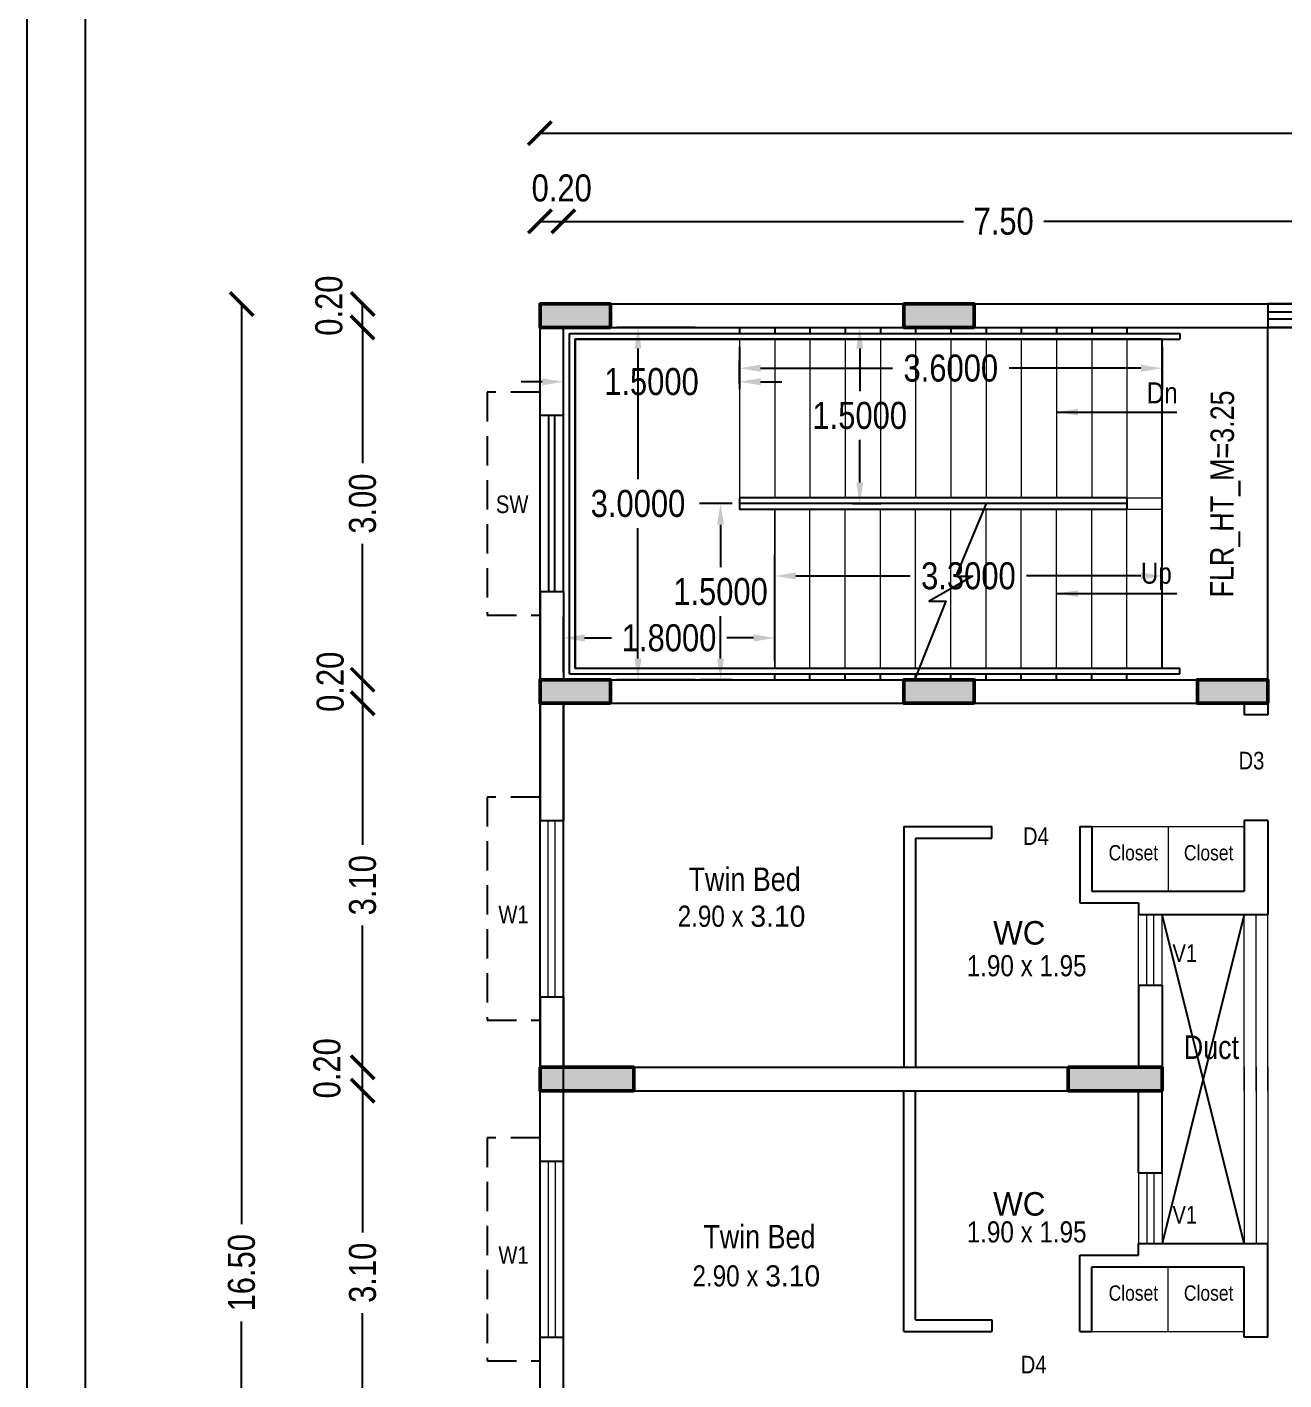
# Model space of a CAD drawing. Header units: metres. Extents: x -488 to 19274, y 1106 to 2071.
# Drawn here: x 19087 to 19097.71, y 1140.38 to 1151.9 of the extents above; entities that cross this region are included whole.
import ezdxf

# ---------------------------------------------------------------- set-up
doc = ezdxf.new("R2010")
doc.units = ezdxf.units.M
doc.header["$MEASUREMENT"] = 0
doc.linetypes.add('HIDDEN', pattern=[0.375, 0.25, -0.125])
for name, color, linetype in [('0 @ 1 (2)', 7, 'Continuous'), ('BLK_1_FLR_3_CARPET_AREA', 17, 'Continuous'), ('BLK_1_FLR_3_REGULAR_ROOM_0', 117, 'Continuous'), ('BLK_1_FLR_3_STAIR_1', 1, 'Continuous'), ('WALL', 251, 'Continuous')]:
    doc.layers.add(name, color=color, linetype=linetype)
doc.layers.add('BLK_1_FLR_3_BLT_UP_AREA', color=17, linetype='Continuous', plot=False)
for name, color, linetype, lineweight in [('BLK_1_FLR_3_STAIR_1_FLIGHT_1', 1, 'Continuous', 0), ('BLK_1_FLR_3_STAIR_1_FLIGHT_2', 1, 'Continuous', 0), ('BLK_1_FLR_3_STAIR_1_LANDING_1', 7, 'Continuous', 0), ('COL', 1, 'Continuous', 50), ('Hatch', 8, 'Continuous', 5), ('Joinery', 5, 'Continuous', 9), ('LOCATION_PLAN', 7, 'Continuous', 0), ('Railing', 10, 'Continuous', 13), ('Slab', 8, 'Continuous', 9)]:
    doc.layers.add(name, color=color, linetype=linetype, lineweight=lineweight)
doc.layers.add('DA-Furnitures', color=24, linetype='Continuous', lineweight=13, plot=False)
doc.styles.add('CODE', font='swissc.ttf', dxfattribs={"height": 0.25})
doc.styles.get("Standard").update_dxf_attribs({"font": 'swissc.ttf', "height": 0.23})
doc.dimstyles.new('OUTER', dxfattribs={"dimscale": 0, "dimtxt": 0.3, "dimasz": 0.18, "dimexe": 0.18, "dimexo": 0.0625, "dimgap": 0.09, "dimtad": 0, "dimzin": 0, "dimdsep": 46, "dimtxsty": 'CODE', "dimcen": 0.09, "dimse1": 1, "dimse2": 1, "dimclrd": 8, "dimclrt": 1, "dimadec": 0, "dimazin": 0, "dimtfac": 1, "dimtofl": 0, "dimtmove": 0, "dimatfit": 3, "dimfxl": 0, "dimtolj": 1, "dimtzin": 0, "dimarcsym": 0})
doc.dimstyles.get("Standard").update_dxf_attribs({"dimtxt": 1, "dimasz": 0.18, "dimexe": 0.18, "dimexo": 0.0625, "dimgap": 0.09, "dimtad": 0, "dimtih": 1, "dimtoh": 1, "dimdec": 4, "dimzin": 0, "dimdsep": 46, "dimtxsty": 'Standard', "dimcen": 0.09, "dimadec": 0, "dimazin": 0, "dimtfac": 1, "dimtdec": 4, "dimtofl": 0, "dimtmove": 0, "dimatfit": 3, "dimfxl": 0, "dimtolj": 1, "dimtzin": 0, "dimarcsym": 0})
doc.dimstyles.new('STANDARD$0', dxfattribs={"dimtxt": 7, "dimasz": 3, "dimexe": 3, "dimexo": 1, "dimgap": 1.5, "dimtad": 1, "dimdec": 1, "dimzin": 1, "dimdsep": 46, "dimlunit": 4, "dimtxsty": 'Standard', "dimblk": 'OBLIQUE', "dimcen": 0.09375, "dimdle": 1, "dimclrd": 8, "dimclre": 8, "dimclrt": 7, "dimadec": 1, "dimazin": 0, "dimtfac": 1, "dimtdec": 1, "dimtix": 1, "dimtmove": 2, "dimatfit": 3, "dimldrblk": 'ARCHTICK', "dimfxl": 0, "dimfrac": 2, "dimtolj": 1, "dimtzin": 0, "dimarcsym": 0})

# ---------------------------------------------------------------- blocks, each defined once
blk = doc.blocks.new('*D275')
at = {"layer": 'BLK_1_FLR_3_STAIR_1_LANDING_1', "color": 0, "linetype": 'Continuous', "lineweight": -2}
for p, q in [((19092.692, 1149.344), (19092.025, 1149.344)), ((19092.692, 1146.344), (19092.025, 1146.344))]:
    blk.add_line(p, q, dxfattribs=at)
at = {"layer": 'BLK_1_FLR_3_STAIR_1_LANDING_1', "color": 0, "lineweight": -2}
for p, q in [((19092.205, 1149.164), (19092.205, 1148.052)), ((19092.205, 1146.524), (19092.205, 1147.636))]:
    blk.add_line(p, q, dxfattribs=at)
at = {"layer": 'BLK_1_FLR_3_STAIR_1_LANDING_1', "color": 0, "linetype": 'Continuous'}
for points in [[(19092.175, 1149.164), (19092.235, 1149.164), (19092.205, 1149.344)], [(19092.175, 1146.524), (19092.235, 1146.524), (19092.205, 1146.344)]]:
    blk.add_solid(points, dxfattribs=at)
at = {"layer": 'Defpoints', "color": 0, "linetype": 'Continuous'}
for p in [(19092.755, 1149.344), (19092.205, 1146.344), (19092.755, 1146.344)]:
    blk.add_point(p, dxfattribs=at)
at = {"layer": 'BLK_1_FLR_3_STAIR_1_LANDING_1', "color": 0, "linetype": 'Continuous', "insert": (19092.205, 1147.844), "char_height": 0.23, "attachment_point": 5}
blk.add_mtext('\\A1;3.0000', dxfattribs=at)
blk = doc.blocks.new('A$C30EA66AC')
at = {"layer": 'DA-Furnitures'}
blk.add_line((5.35, 2.25), (5.35, 1.7), dxfattribs=at)
blk.add_lwpolyline([(4.7, 2.25), (6, 2.25), (6, 1.7), (4.7, 1.7)], close=True, dxfattribs=at)
at = {"layer": 'Joinery'}
for p, q in [((0, 2.3), (0, 0.8)), ((0.07, 0.8), (0.07, 2.3)), ((0.13, 0.8), (0.13, 2.3)), ((0.2, 2.3), (0.2, 0.8)), ((5.1, 0.9), (5.1, 1.5)), ((5.17, 0.9), (5.17, 1.5)), ((5.23, 0.9), (5.23, 1.5)), ((5.3, 0.9), (5.3, 1.5))]:
    blk.add_line(p, q, dxfattribs=at)
at = {"layer": 'Railing'}
for p, q in [((6.1, 0), (6.1, 1.5)), ((6.2, 0), (6.2, 1.5))]:
    blk.add_line(p, q, dxfattribs=at)
at = {"layer": 'Slab', "color": 0}
blk.add_line((6, 0), (6, 1.5), dxfattribs=at)
at = {"layer": 'WALL'}
for p, q in [((0, 3.5), (6.2, 3.5)), ((0, 3.5), (0, 2.3)), ((6.2, 3.5), (6.2, 3.2)), ((0.2, 3.3), (6, 3.3)), ((0.2, 3.3), (0.2, 2.3)), ((6, 3.3), (6, 3.2)), ((6.2, 3.2), (6, 3.2)), ((0, 2.3), (0.2, 2.3)), ((3.1, 2.25), (3.1, 0.2)), ((3.1, 2.25), (3.85, 2.25)), ((3.85, 2.15), (3.85, 2.25)), ((4.6, 2.25), (4.7, 2.25)), ((4.6, 2.25), (4.6, 1.6)), ((4.7, 2.25), (4.7, 1.7)), ((6, 2.3), (6, 1.7)), ((6.2, 2.3), (6, 2.3)), ((6.2, 2.3), (6.2, 1.5)), ((3.2, 2.15), (3.2, 0.2)), ((3.2, 2.15), (3.85, 2.15)), ((4.7, 1.7), (6, 1.7)), ((4.6, 1.6), (5.1, 1.6)), ((5.1, 1.6), (5.1, 1.5)), ((5.1, 1.5), (6.2, 1.5)), ((5.1, 0.9), (5.1, 0.2)), ((5.1, 0.9), (5.3, 0.9)), ((5.3, 0.9), (5.3, 0)), ((0, 0.8), (0, 0)), ((0, 0.8), (0.2, 0.8)), ((0.2, 0.8), (0.2, 0.2)), ((0.2, 0.2), (3.1, 0.2)), ((3.2, 0.2), (5.1, 0.2)), ((0, 0), (5.3, 0))]:
    blk.add_line(p, q, dxfattribs=at)
blk = doc.blocks.new('zw$3395')
at = {"layer": 'Hatch'}
h = blk.add_hatch(color=256, dxfattribs=at)
h.dxf.hatch_style = 1
h.paths.add_polyline_path([(15.05, 12.675), (15.05, 11.475), (15.25, 11.475), (15.25, 12.675)])
h.paths.add_polyline_path([(21.65, 12.661), (21.65, 11.461), (21.85, 11.461), (21.85, 12.661)])
h.paths.add_polyline_path([(15.05, 8.5), (15.05, 7.3), (15.25, 7.3), (15.25, 8.5)])
h.paths.add_polyline_path([(21.65, 8.5), (21.65, 7.3), (21.85, 7.3), (21.85, 8.5)])
h.paths.add_polyline_path([(15.05, 4.675), (15.05, 3.475), (15.25, 3.475), (15.25, 4.675)])
h.paths.add_polyline_path([(21.65, 4.675), (21.65, 3.475), (21.85, 3.475), (21.85, 4.675)])
h.paths.add_polyline_path([(0, 3.5), (0, 3.3), (0.8, 3.3), (0.8, 3.5)])
h.paths.add_polyline_path([(4.5, 3.5), (4.5, 3.3), (5.3, 3.3), (5.3, 3.5)])
h.paths.add_polyline_path([(15.05, 16.5), (15.05, 16.3), (15.85, 16.3), (15.85, 16.5)])
h.paths.add_polyline_path([(0, 0.2), (0, 0), (0.8, 0), (0.8, 0.2)])
h.paths.add_polyline_path([(5.4, 0.2), (5.4, 0), (6.2, 0), (6.2, 0.2)])
h.paths.add_polyline_path([(0, 6.8), (0, 6.6), (0.8, 6.6), (0.8, 6.8)])
h.paths.add_polyline_path([(5.4, 6.8), (5.4, 6.6), (6.2, 6.6), (6.2, 6.8)])
h.paths.add_polyline_path([(21.05, 16.5), (21.05, 16.3), (21.85, 16.3), (21.85, 16.5)])
h.paths.add_polyline_path([(13.35, 12.1), (13.35, 12.9), (13.55, 12.9), (13.55, 12.1)])
h.paths.add_polyline_path([(4.5, 9.8), (4.5, 10), (5.3, 10), (5.3, 9.8)])
h.paths.add_polyline_path([(0, 10), (0, 9.8), (0.8, 9.8), (0.8, 10)])
h.paths.add_polyline_path([(13.35, 7.3), (13.35, 8.1), (13.55, 8.1), (13.55, 7.3)])
h.paths.add_polyline_path([(15.05, 0.2), (15.05, 0), (15.85, 0), (15.85, 0.2)])
h.paths.add_polyline_path([(21.05, 0.2), (21.05, 0), (21.85, 0), (21.85, 0.2)])
h.paths.add_polyline_path([(7.7, 5.1), (7.7, 5.3), (8.3, 5.3), (8.3, 5.1)])
h.paths.add_polyline_path([(7.7, 7.5), (7.7, 7.3), (8.3, 7.3), (8.3, 7.5)])
h.paths.add_polyline_path([(7.7, 10), (7.7, 10.2), (8.3, 10.2), (8.3, 10)])
h.paths.add_polyline_path([(10.15, 7.3), (10.15, 7.9), (10.35, 7.9), (10.35, 7.3)])
h.paths.add_polyline_path([(7.7, 0), (7.7, 0.2), (8.3, 0.2), (8.3, 0)])
h.paths.add_polyline_path([(3.1, 13.3), (3.1, 13.1), (3.7, 13.1), (3.7, 13.3)])
h.paths.add_polyline_path([(0, 13.1), (0, 13.3), (0.6, 13.3), (0.6, 13.1)])
h.paths.add_polyline_path([(5.6, 13.1), (5.6, 13.3), (6.2, 13.3), (6.2, 13.1)])
h.paths.add_polyline_path([(10.15, 10.2), (10.15, 9.6), (10.35, 9.6), (10.35, 10.2)])
h.paths.add_polyline_path([(7.7, 12.7), (7.7, 12.9), (8.3, 12.9), (8.3, 12.7)])
h.paths.add_polyline_path([(10.15, 12.3), (10.15, 12.9), (10.35, 12.9), (10.35, 12.3)])
h.paths.add_polyline_path([(12.95, 5.3), (12.95, 5.1), (13.55, 5.1), (13.55, 5.3)])
h.paths.add_polyline_path([(7.7, 16.3), (7.7, 16.5), (8.3, 16.5), (8.3, 16.3)])
h.paths.add_polyline_path([(9.75, 16.3), (9.75, 16.5), (10.35, 16.5), (10.35, 16.3)])
h.paths.add_polyline_path([(3.1, 16.3), (3.1, 16.5), (3.7, 16.5), (3.7, 16.3)])
h.paths.add_polyline_path([(0, 16.3), (0, 16.5), (0.6, 16.5), (0.6, 16.3)])
h.paths.add_polyline_path([(12.95, 16.3), (12.95, 16.5), (13.55, 16.5), (13.55, 16.3)])
h.paths.add_polyline_path([(12.95, 0), (12.95, 0.2), (13.55, 0.2), (13.55, 0)])
at = {"layer": 'COL'}
for points in [[(0.6, 16.3), (0, 16.3), (0, 16.5), (0.6, 16.5)], [(3.7, 16.3), (3.1, 16.3), (3.1, 16.5), (3.7, 16.5)], [(0.6, 13.1), (0, 13.1), (0, 13.3), (0.6, 13.3)], [(3.7, 13.1), (3.1, 13.1), (3.1, 13.3), (3.7, 13.3)], [(6.2, 13.1), (5.6, 13.1), (5.6, 13.3), (6.2, 13.3)], [(0, 10), (0.8, 10), (0.8, 9.8), (0, 9.8)], [(4.5, 10), (5.3, 10), (5.3, 9.8), (4.5, 9.8)]]:
    blk.add_lwpolyline(points, close=True, dxfattribs=at)
blk = doc.blocks.new('*D164')
at = {"layer": 'BLK_1_FLR_3_STAIR_1_LANDING_1', "color": 0, "linetype": 'Continuous', "lineweight": -2}
for p, q in [((19091.57, 1146.407), (19091.57, 1146.88)), ((19093.37, 1146.507), (19093.37, 1146.88))]:
    blk.add_line(p, q, dxfattribs=at)
at = {"layer": 'BLK_1_FLR_3_STAIR_1_LANDING_1', "color": 0, "lineweight": -2}
for p, q in [((19091.75, 1146.7), (19091.98, 1146.7)), ((19093.19, 1146.7), (19092.961, 1146.7))]:
    blk.add_line(p, q, dxfattribs=at)
at = {"layer": 'BLK_1_FLR_3_STAIR_1_LANDING_1', "color": 0, "linetype": 'Continuous'}
for points in [[(19091.75, 1146.73), (19091.75, 1146.67), (19091.57, 1146.7)], [(19093.19, 1146.73), (19093.19, 1146.67), (19093.37, 1146.7)]]:
    blk.add_solid(points, dxfattribs=at)
at = {"layer": 'Defpoints', "color": 0, "linetype": 'Continuous'}
for p in [(19091.57, 1146.7), (19093.37, 1146.444), (19091.57, 1146.344)]:
    blk.add_point(p, dxfattribs=at)
at = {"layer": 'BLK_1_FLR_3_STAIR_1_LANDING_1', "color": 0, "linetype": 'Continuous', "insert": (19092.47, 1146.7), "char_height": 0.23, "attachment_point": 5}
blk.add_mtext('\\A1;1.8000', dxfattribs=at)
blk = doc.blocks.new('*D165')
at = {"layer": 'BLK_1_FLR_3_STAIR_1_FLIGHT_1', "color": 0, "linetype": 'Continuous', "lineweight": -2}
for p, q in [((19093.008, 1147.844), (19092.728, 1147.844)), ((19092.908, 1147.664), (19092.908, 1147.302)), ((19092.908, 1146.524), (19092.908, 1146.886)), ((19093.008, 1146.344), (19092.728, 1146.344))]:
    blk.add_line(p, q, dxfattribs=at)
at = {"layer": 'BLK_1_FLR_3_STAIR_1_FLIGHT_1', "color": 0, "linetype": 'Continuous'}
for points in [[(19092.878, 1147.664), (19092.938, 1147.664), (19092.908, 1147.844)], [(19092.878, 1146.524), (19092.938, 1146.524), (19092.908, 1146.344)]]:
    blk.add_solid(points, dxfattribs=at)
at = {"layer": 'Defpoints', "color": 0, "linetype": 'Continuous'}
for p in [(19092.908, 1147.844), (19093.07, 1147.844), (19093.07, 1146.344)]:
    blk.add_point(p, dxfattribs=at)
at = {"layer": 'BLK_1_FLR_3_STAIR_1_FLIGHT_1', "color": 0, "linetype": 'Continuous', "insert": (19092.908, 1147.094), "char_height": 0.23, "attachment_point": 5}
blk.add_mtext('\\A1;1.5000', dxfattribs=at)
blk = doc.blocks.new('*D166')
at = {"layer": 'BLK_1_FLR_3_STAIR_1_LANDING_1', "color": 0, "linetype": 'Continuous', "lineweight": -2}
for p, q in [((19091.57, 1148.866), (19091.57, 1149.062)), ((19093.07, 1148.866), (19093.07, 1149.062))]:
    blk.add_line(p, q, dxfattribs=at)
at = {"layer": 'BLK_1_FLR_3_STAIR_1_LANDING_1', "color": 0, "lineweight": -2}
for p, q in [((19091.39, 1148.882), (19091.21, 1148.882)), ((19093.25, 1148.882), (19093.43, 1148.882))]:
    blk.add_line(p, q, dxfattribs=at)
at = {"layer": 'BLK_1_FLR_3_STAIR_1_LANDING_1', "color": 0, "linetype": 'Continuous'}
for points in [[(19091.39, 1148.912), (19091.39, 1148.852), (19091.57, 1148.882)], [(19093.25, 1148.912), (19093.25, 1148.852), (19093.07, 1148.882)]]:
    blk.add_solid(points, dxfattribs=at)
at = {"layer": 'Defpoints', "color": 0, "linetype": 'Continuous'}
for p in [(19091.57, 1148.882), (19091.57, 1148.803), (19093.07, 1148.803)]:
    blk.add_point(p, dxfattribs=at)
at = {"layer": 'BLK_1_FLR_3_STAIR_1_LANDING_1', "color": 0, "linetype": 'Continuous', "insert": (19092.32, 1148.882), "char_height": 0.23, "attachment_point": 5}
blk.add_mtext('\\A1;1.5000', dxfattribs=at)
blk = doc.blocks.new('*D167')
at = {"layer": 'BLK_1_FLR_3_STAIR_1_FLIGHT_2', "color": 0, "linetype": 'Continuous', "lineweight": -2}
for p, q in [((19094.033, 1149.344), (19094.274, 1149.344)), ((19094.094, 1149.164), (19094.094, 1148.802)), ((19094.094, 1148.024), (19094.094, 1148.386)), ((19094.033, 1147.844), (19094.274, 1147.844))]:
    blk.add_line(p, q, dxfattribs=at)
at = {"layer": 'BLK_1_FLR_3_STAIR_1_FLIGHT_2', "color": 0, "linetype": 'Continuous'}
for points in [[(19094.064, 1149.164), (19094.124, 1149.164), (19094.094, 1149.344)], [(19094.064, 1148.024), (19094.124, 1148.024), (19094.094, 1147.844)]]:
    blk.add_solid(points, dxfattribs=at)
at = {"layer": 'Defpoints', "color": 0, "linetype": 'Continuous'}
for p in [(19093.97, 1149.344), (19094.094, 1149.344), (19093.97, 1147.844)]:
    blk.add_point(p, dxfattribs=at)
at = {"layer": 'BLK_1_FLR_3_STAIR_1_FLIGHT_2', "color": 0, "linetype": 'Continuous', "insert": (19094.094, 1148.594), "char_height": 0.23, "attachment_point": 5}
blk.add_mtext('\\A1;1.5000', dxfattribs=at)
blk = doc.blocks.new('*D255')
at = {"layer": 'BLK_1_FLR_3_STAIR_1_FLIGHT_2', "color": 0, "linetype": 'Continuous', "lineweight": -2}
for p, q in [((19093.07, 1149.182), (19093.07, 1148.817)), ((19096.67, 1149.182), (19096.67, 1148.817)), ((19093.25, 1148.997), (19094.374, 1148.997)), ((19096.49, 1148.997), (19095.366, 1148.997))]:
    blk.add_line(p, q, dxfattribs=at)
at = {"layer": 'BLK_1_FLR_3_STAIR_1_FLIGHT_2', "color": 0, "linetype": 'Continuous'}
for points in [[(19093.25, 1149.027), (19093.25, 1148.967), (19093.07, 1148.997)], [(19096.49, 1149.027), (19096.49, 1148.967), (19096.67, 1148.997)]]:
    blk.add_solid(points, dxfattribs=at)
at = {"layer": 'Defpoints', "color": 0, "linetype": 'Continuous'}
for p in [(19093.07, 1149.244), (19096.67, 1149.244), (19096.67, 1148.997)]:
    blk.add_point(p, dxfattribs=at)
at = {"layer": 'BLK_1_FLR_3_STAIR_1_FLIGHT_2', "color": 0, "linetype": 'Continuous', "insert": (19094.87, 1148.997), "char_height": 0.23, "attachment_point": 5}
blk.add_mtext('\\A1;3.6000', dxfattribs=at)
blk = doc.blocks.new('*D256')
at = {"layer": 'BLK_1_FLR_3_STAIR_1_FLIGHT_1', "color": 0, "linetype": 'Continuous', "lineweight": -2}
for p, q in [((19093.37, 1146.507), (19093.37, 1147.408)), ((19096.67, 1146.507), (19096.67, 1147.408)), ((19093.55, 1147.228), (19094.524, 1147.228)), ((19096.49, 1147.228), (19095.516, 1147.228))]:
    blk.add_line(p, q, dxfattribs=at)
at = {"layer": 'BLK_1_FLR_3_STAIR_1_FLIGHT_1', "color": 0, "linetype": 'Continuous'}
for points in [[(19093.55, 1147.258), (19093.55, 1147.198), (19093.37, 1147.228)], [(19096.49, 1147.258), (19096.49, 1147.198), (19096.67, 1147.228)]]:
    blk.add_solid(points, dxfattribs=at)
at = {"layer": 'Defpoints', "color": 0, "linetype": 'Continuous'}
for p in [(19096.67, 1147.228), (19093.37, 1146.444), (19096.67, 1146.444)]:
    blk.add_point(p, dxfattribs=at)
at = {"layer": 'BLK_1_FLR_3_STAIR_1_FLIGHT_1', "color": 0, "linetype": 'Continuous', "insert": (19095.02, 1147.228), "char_height": 0.23, "attachment_point": 5}
blk.add_mtext('\\A1;3.3000', dxfattribs=at)
blk = doc.blocks.new('_ArchTick')
at = {"const_width": 0.15}
blk.add_lwpolyline([(-0.5, -0.5), (0.5, 0.5)], dxfattribs=at)
blk = doc.blocks.new('*D443')
at = {"lineweight": -2}
for p, q in [((19089.859, 1142.844), (19089.859, 1141.638)), ((19089.859, 1139.744), (19089.859, 1140.951))]:
    blk.add_line(p, q, dxfattribs=at)
at = {"layer": 'Defpoints', "color": 0}
for p in [(19089.859, 1142.844), (19091.57, 1142.844), (19091.57, 1139.744)]:
    blk.add_point(p, dxfattribs=at)
at = {"lineweight": -2, "xscale": 0.2, "yscale": 0.2, "zscale": 0.2}
for p, rotation in [((19089.859, 1142.844), 90), ((19089.859, 1139.744), 270)]:
    blk.add_blockref('_ArchTick', p, dxfattribs=dict(at, rotation=rotation))
at = {"insert": (19089.859, 1141.294), "char_height": 0.23, "attachment_point": 5, "rotation": 90}
blk.add_mtext('\\A1;3.10', dxfattribs=at)
blk = doc.blocks.new('*D444')
at = {"lineweight": -2}
blk.add_line((19089.859, 1142.844), (19089.859, 1143.044), dxfattribs=at)
at = {"layer": 'Defpoints', "color": 0}
for p in [(19089.859, 1143.044), (19091.57, 1143.044), (19091.57, 1142.844)]:
    blk.add_point(p, dxfattribs=at)
at = {"lineweight": -2, "xscale": 0.2, "yscale": 0.2, "zscale": 0.2}
for p, rotation in [((19089.859, 1143.044), 90), ((19089.859, 1142.844), 270)]:
    blk.add_blockref('_ArchTick', p, dxfattribs=dict(at, rotation=rotation))
at = {"insert": (19089.556, 1143.035), "char_height": 0.23, "attachment_point": 5, "rotation": 90}
blk.add_mtext('\\A1;0.20', dxfattribs=at)
blk = doc.blocks.new('*D445')
at = {"lineweight": -2}
for p, q in [((19089.859, 1146.144), (19089.859, 1144.938)), ((19089.859, 1143.044), (19089.859, 1144.251))]:
    blk.add_line(p, q, dxfattribs=at)
at = {"layer": 'Defpoints', "color": 0}
for p in [(19089.859, 1146.144), (19091.57, 1146.144), (19091.57, 1143.044)]:
    blk.add_point(p, dxfattribs=at)
at = {"lineweight": -2, "xscale": 0.2, "yscale": 0.2, "zscale": 0.2}
for p, rotation in [((19089.859, 1146.144), 90), ((19089.859, 1143.044), 270)]:
    blk.add_blockref('_ArchTick', p, dxfattribs=dict(at, rotation=rotation))
at = {"insert": (19089.859, 1144.594), "char_height": 0.23, "attachment_point": 5, "rotation": 90}
blk.add_mtext('\\A1;3.10', dxfattribs=at)
blk = doc.blocks.new('*D446')
at = {"lineweight": -2}
blk.add_line((19089.859, 1146.144), (19089.859, 1146.344), dxfattribs=at)
at = {"layer": 'Defpoints', "color": 0}
for p in [(19089.859, 1146.344), (19091.57, 1146.344), (19091.57, 1146.144)]:
    blk.add_point(p, dxfattribs=at)
at = {"lineweight": -2, "xscale": 0.2, "yscale": 0.2, "zscale": 0.2}
for p, rotation in [((19089.859, 1146.344), 90), ((19089.859, 1146.144), 270)]:
    blk.add_blockref('_ArchTick', p, dxfattribs=dict(at, rotation=rotation))
at = {"insert": (19089.584, 1146.327), "char_height": 0.23, "attachment_point": 5, "rotation": 90}
blk.add_mtext('\\A1;0.20', dxfattribs=at)
blk = doc.blocks.new('*D447')
at = {"lineweight": -2}
for p, q in [((19089.859, 1149.344), (19089.859, 1148.188)), ((19089.859, 1146.344), (19089.859, 1147.501))]:
    blk.add_line(p, q, dxfattribs=at)
at = {"layer": 'Defpoints', "color": 0}
for p in [(19089.859, 1149.344), (19091.57, 1149.344), (19091.57, 1146.344)]:
    blk.add_point(p, dxfattribs=at)
at = {"lineweight": -2, "xscale": 0.2, "yscale": 0.2, "zscale": 0.2}
for p, rotation in [((19089.859, 1149.344), 90), ((19089.859, 1146.344), 270)]:
    blk.add_blockref('_ArchTick', p, dxfattribs=dict(at, rotation=rotation))
at = {"insert": (19089.859, 1147.844), "char_height": 0.23, "attachment_point": 5, "rotation": 90}
blk.add_mtext('\\A1;3.00', dxfattribs=at)
blk = doc.blocks.new('*D448')
at = {"lineweight": -2}
blk.add_line((19089.859, 1149.344), (19089.859, 1149.544), dxfattribs=at)
at = {"layer": 'Defpoints', "color": 0}
for p in [(19089.859, 1149.544), (19091.57, 1149.544), (19091.57, 1149.344)]:
    blk.add_point(p, dxfattribs=at)
at = {"lineweight": -2, "xscale": 0.2, "yscale": 0.2, "zscale": 0.2}
for p, rotation in [((19089.859, 1149.544), 90), ((19089.859, 1149.344), 270)]:
    blk.add_blockref('_ArchTick', p, dxfattribs=dict(at, rotation=rotation))
at = {"insert": (19089.573, 1149.53), "char_height": 0.23, "attachment_point": 5, "rotation": 90}
blk.add_mtext('\\A1;0.20', dxfattribs=at)
blk = doc.blocks.new('*D450')
at = {"lineweight": -2}
for p, q in [((19088.828, 1149.544), (19088.828, 1141.709)), ((19088.828, 1133.044), (19088.828, 1140.88))]:
    blk.add_line(p, q, dxfattribs=at)
at = {"layer": 'Defpoints', "color": 0}
for p in [(19091.37, 1149.544), (19088.828, 1133.044), (19091.37, 1133.044)]:
    blk.add_point(p, dxfattribs=at)
at = {"lineweight": -2, "xscale": 0.2, "yscale": 0.2, "zscale": 0.2}
for p, rotation in [((19088.828, 1149.544), 90), ((19088.828, 1133.044), 270)]:
    blk.add_blockref('_ArchTick', p, dxfattribs=dict(at, rotation=rotation))
at = {"insert": (19088.828, 1141.294), "char_height": 0.23, "attachment_point": 5, "rotation": 90}
blk.add_mtext('\\A1;16.50', dxfattribs=at)
blk = doc.blocks.new('*D451')
at = {"lineweight": -2}
for p, q in [((19091.57, 1150.248), (19094.977, 1150.248)), ((19099.07, 1150.248), (19095.663, 1150.248))]:
    blk.add_line(p, q, dxfattribs=at)
at = {"layer": 'Defpoints', "color": 0}
for p in [(19099.07, 1150.248), (19099.07, 1149.344), (19091.57, 1149.227)]:
    blk.add_point(p, dxfattribs=at)
at = {"lineweight": -2, "xscale": 0.2, "yscale": 0.2, "zscale": 0.2, "rotation": 180}
blk.add_blockref('_ArchTick', (19091.57, 1150.248), dxfattribs=at)
at = {"lineweight": -2, "xscale": 0.2, "yscale": 0.2, "zscale": 0.2}
blk.add_blockref('_ArchTick', (19099.07, 1150.248), dxfattribs=at)
at = {"insert": (19095.32, 1150.248), "char_height": 0.23, "attachment_point": 5}
blk.add_mtext('\\A1;7.50', dxfattribs=at)
blk = doc.blocks.new('*D467')
at = {"lineweight": -2}
blk.add_line((19091.37, 1150.248), (19091.57, 1150.248), dxfattribs=at)
at = {"layer": 'Defpoints', "color": 0}
for p in [(19091.57, 1150.248), (19091.37, 1149.344), (19091.57, 1149.344)]:
    blk.add_point(p, dxfattribs=at)
at = {"lineweight": -2, "xscale": 0.2, "yscale": 0.2, "zscale": 0.2, "rotation": 180}
blk.add_blockref('_ArchTick', (19091.37, 1150.248), dxfattribs=at)
at = {"lineweight": -2, "xscale": 0.2, "yscale": 0.2, "zscale": 0.2}
blk.add_blockref('_ArchTick', (19091.57, 1150.248), dxfattribs=at)
at = {"insert": (19091.555, 1150.531), "char_height": 0.23, "attachment_point": 5}
blk.add_mtext('\\A1;0.20', dxfattribs=at)
blk = doc.blocks.new('*D468')
at = {"lineweight": -2}
for p, q in [((19091.37, 1150.999), (19101.878, 1150.999)), ((19113.22, 1150.999), (19102.713, 1150.999))]:
    blk.add_line(p, q, dxfattribs=at)
at = {"layer": 'Defpoints', "color": 0}
for p in [(19113.22, 1150.999), (19091.37, 1149.544), (19113.22, 1149.544)]:
    blk.add_point(p, dxfattribs=at)
at = {"lineweight": -2, "xscale": 0.2, "yscale": 0.2, "zscale": 0.2, "rotation": 180}
blk.add_blockref('_ArchTick', (19091.37, 1150.999), dxfattribs=at)
at = {"lineweight": -2, "xscale": 0.2, "yscale": 0.2, "zscale": 0.2}
blk.add_blockref('_ArchTick', (19113.22, 1150.999), dxfattribs=at)
at = {"insert": (19102.295, 1150.999), "char_height": 0.23, "attachment_point": 5}
blk.add_mtext('\\A1;21.85', dxfattribs=at)

msp = doc.modelspace()

# ---------------------------------------------------------------- linework, layer by layer
for p, q in [((19091.37031, 1149.54425), (19097.57031, 1149.54425)), ((19091.37031, 1148.59425), (19091.37031, 1149.54425)), ((19099.07031, 1149.54425), (19097.57031, 1149.54425)), ((19097.57031, 1149.54425), (19097.57031, 1149.34425)), ((19099.07031, 1149.47425), (19097.57031, 1149.47425)), ((19099.07031, 1149.41425), (19097.57031, 1149.41425)), ((19091.57031, 1149.34425), (19097.57031, 1149.34425)), ((19091.57031, 1148.59425), (19091.57031, 1149.34425)), ((19091.62031, 1146.39425), (19091.62031, 1149.29425)), ((19091.62031, 1149.29425), (19096.82031, 1149.29425)), ((19093.07031, 1149.34425), (19093.07031, 1149.29425)), ((19093.37031, 1149.34425), (19093.37031, 1149.29425)), ((19093.67031, 1149.34425), (19093.67031, 1149.29425)), ((19093.97031, 1149.34425), (19093.97031, 1149.29425)), ((19094.27031, 1149.34425), (19094.27031, 1149.29425)), ((19094.57031, 1149.34425), (19094.57031, 1149.29425)), ((19094.87031, 1149.34425), (19094.87031, 1149.29425)), ((19095.17031, 1149.34425), (19095.17031, 1149.29425)), ((19095.47031, 1149.34425), (19095.47031, 1149.29425)), ((19095.77031, 1149.34425), (19095.77031, 1149.29425)), ((19096.07031, 1149.34425), (19096.07031, 1149.29425)), ((19096.37031, 1149.34425), (19096.37031, 1149.29425)), ((19096.82031, 1149.29425), (19096.82031, 1149.24425)), ((19099.07031, 1149.34425), (19097.57031, 1149.34425)), ((19091.67031, 1146.44425), (19091.67031, 1149.24425)), ((19091.67031, 1149.24425), (19096.82031, 1149.24425)), ((19091.37031, 1147.09425), (19091.37031, 1148.59425)), ((19091.57031, 1148.59425), (19091.37031, 1148.59425)), ((19091.44531, 1147.09425), (19091.44531, 1148.59425)), ((19091.49531, 1147.09425), (19091.49531, 1148.59425)), ((19091.57031, 1147.09425), (19091.57031, 1148.59425)), ((19093.07031, 1147.89425), (19093.07031, 1147.79425)), ((19096.37031, 1147.89425), (19093.07031, 1147.89425)), ((19096.37031, 1147.84425), (19093.07031, 1147.84425)), ((19096.37031, 1147.79425), (19093.07031, 1147.79425)), ((19096.37031, 1147.89425), (19096.37031, 1147.79425)), ((19091.57031, 1147.09425), (19091.37031, 1147.09425)), ((19091.37031, 1147.09425), (19091.37031, 1146.34425)), ((19091.57031, 1147.09425), (19091.57031, 1146.34425)), ((19091.67031, 1146.44425), (19096.82031, 1146.44425)), ((19096.82031, 1146.39425), (19096.82031, 1146.44425)), ((19091.62031, 1146.39425), (19096.82031, 1146.39425)), ((19093.37031, 1146.34425), (19093.37031, 1146.39425)), ((19093.67031, 1146.34425), (19093.67031, 1146.39425)), ((19093.97031, 1146.34425), (19093.97031, 1146.39425)), ((19094.27031, 1146.34425), (19094.27031, 1146.39425)), ((19094.57031, 1146.34425), (19094.57031, 1146.39425)), ((19094.87031, 1146.34425), (19094.87031, 1146.39425)), ((19095.17031, 1146.34425), (19095.17031, 1146.39425)), ((19095.47031, 1146.34425), (19095.47031, 1146.39425)), ((19095.77031, 1146.34425), (19095.77031, 1146.39425)), ((19096.07031, 1146.34425), (19096.07031, 1146.39425)), ((19096.37031, 1146.34425), (19096.37031, 1146.39425)), ((19097.37031, 1144.34425), (19096.67031, 1141.54425)), ((19097.37031, 1141.54425), (19096.67031, 1144.34425))]:
    msp.add_line(p, q)
at = {"linetype": 'HIDDEN'}
for p, q in [((19090.92031, 1148.79425), (19090.92031, 1146.89425)), ((19091.37031, 1148.79425), (19090.92031, 1148.79425)), ((19090.92031, 1146.89425), (19091.37031, 1146.89425)), ((19090.92031, 1145.34425), (19090.92031, 1143.44425)), ((19091.37031, 1145.34425), (19090.92031, 1145.34425)), ((19090.92031, 1143.44425), (19091.37031, 1143.44425)), ((19090.92031, 1142.44425), (19090.92031, 1140.54425)), ((19091.37031, 1142.44425), (19090.92031, 1142.44425)), ((19090.92031, 1140.54425), (19091.37031, 1140.54425))]:
    msp.add_line(p, q, dxfattribs=at)
for points in [[(19087.0003, 1106.44003), (19087.0003, 1181.70198), (19231.41611, 1181.70198), (19231.41611, 1106.44003), (19087.0003, 1106.44003)], [(19095.17031, 1147.84425), (19094.91285, 1147.2256), (19095.05486, 1147.2256), (19094.87031, 1147.11925), (19094.68575, 1147.01289), (19094.82776, 1147.01289), (19094.56031, 1146.34425)]]:
    msp.add_lwpolyline(points)
at = {"layer": 'BLK_1_FLR_3_BLT_UP_AREA', "color": 17}
msp.add_lwpolyline([(19113.22031, 1133.04425), (19104.72031, 1133.04425), (19104.72031, 1138.14425), (19099.27031, 1138.14425), (19099.27031, 1133.04425), (19091.37031, 1133.04425), (19091.37031, 1149.54425), (19113.22031, 1149.54425)], close=True, dxfattribs=at)
at = {"layer": 'BLK_1_FLR_3_CARPET_AREA', "color": 17}
msp.add_lwpolyline([(19113.02031, 1149.34425), (19113.02031, 1133.24425), (19104.92031, 1133.24425), (19104.92031, 1138.34425), (19099.07031, 1138.34425), (19099.07031, 1133.24424), (19091.57031, 1133.24424), (19091.57031, 1146.14425), (19097.57031, 1146.14425), (19097.57031, 1149.34425), (19099.07031, 1149.34425), (19099.07031, 1140.34425), (19104.92031, 1140.34425), (19104.92031, 1149.34425), (19113.02031, 1149.34425)], close=True, dxfattribs=at)
at = {"layer": 'BLK_1_FLR_3_REGULAR_ROOM_0', "color": 2}
msp.add_lwpolyline([(19113.02031, 1149.34425), (19113.02031, 1133.24425), (19104.92031, 1133.24425), (19104.92031, 1138.34425), (19099.07031, 1138.34425), (19099.07031, 1133.24424), (19091.57031, 1133.24424), (19091.57031, 1146.14425), (19097.57031, 1146.14425), (19097.57031, 1149.34425), (19099.07031, 1149.34425), (19099.07031, 1140.34425), (19104.92031, 1140.34425), (19104.92031, 1149.34425), (19113.02031, 1149.34425)], close=True, dxfattribs=at)
at = {"layer": 'BLK_1_FLR_3_STAIR_1'}
msp.add_lwpolyline([(19096.67031, 1149.24425), (19091.67031, 1149.24425), (19091.67031, 1146.44425), (19096.67031, 1146.44425)], close=True, dxfattribs=at)
at = {"layer": 'BLK_1_FLR_3_STAIR_1_FLIGHT_1'}
for p, q in [((19093.37031, 1146.44425), (19093.37031, 1147.79425)), ((19093.67031, 1146.44425), (19093.67031, 1147.79425)), ((19093.97031, 1146.44425), (19093.97031, 1147.79425)), ((19094.27031, 1146.44425), (19094.27031, 1147.79425)), ((19094.57031, 1146.44425), (19094.57031, 1147.79425)), ((19094.87031, 1146.44425), (19094.87031, 1147.79425)), ((19095.17031, 1146.44425), (19095.17031, 1147.79425)), ((19095.47031, 1146.44425), (19095.47031, 1147.79425)), ((19095.77031, 1146.44425), (19095.77031, 1147.79425)), ((19096.07031, 1146.44425), (19096.07031, 1147.79425)), ((19096.37031, 1146.44425), (19096.37031, 1147.79425))]:
    msp.add_line(p, q, dxfattribs=at)
msp.add_lwpolyline([(19096.67031, 1147.79425), (19093.37031, 1147.79425), (19093.37031, 1146.44425), (19096.67031, 1146.44425)], close=True, dxfattribs=at)
at = {"layer": 'BLK_1_FLR_3_STAIR_1_FLIGHT_2'}
for p, q in [((19093.07031, 1149.24425), (19093.07031, 1147.89425)), ((19093.37031, 1149.24425), (19093.37031, 1147.89425)), ((19093.67031, 1149.24425), (19093.67031, 1147.89425)), ((19093.97031, 1149.24425), (19093.97031, 1147.89425)), ((19094.27031, 1149.24425), (19094.27031, 1147.89425)), ((19094.57031, 1149.24425), (19094.57031, 1147.89425)), ((19094.87031, 1149.24425), (19094.87031, 1147.89425)), ((19095.17031, 1149.24425), (19095.17031, 1147.89425)), ((19095.47031, 1149.24425), (19095.47031, 1147.89425)), ((19095.77031, 1149.24425), (19095.77031, 1147.89425)), ((19096.07031, 1149.24425), (19096.07031, 1147.89425)), ((19096.37031, 1149.24425), (19096.37031, 1147.89425))]:
    msp.add_line(p, q, dxfattribs=at)
msp.add_lwpolyline([(19093.07031, 1147.89425), (19096.67031, 1147.89425), (19096.67031, 1149.24425), (19093.07031, 1149.24425)], close=True, dxfattribs=at)
at = {"layer": 'BLK_1_FLR_3_STAIR_1_LANDING_1'}
msp.add_lwpolyline([(19093.37031, 1147.79425), (19093.37031, 1146.44425), (19091.67031, 1146.44425), (19091.67031, 1149.24425), (19093.07031, 1149.24425), (19093.07031, 1147.79425), (19093.37031, 1147.79425)], close=True, dxfattribs=at)
at = {"layer": 'DA-Furnitures'}
msp.add_line((19096.72031, 1140.79425), (19096.72031, 1141.34425), dxfattribs=at)
msp.add_lwpolyline([(19096.07031, 1140.79425), (19097.37031, 1140.79425), (19097.37031, 1141.34425), (19096.07031, 1141.34425)], close=True, dxfattribs=at)
at = {"layer": 'Joinery'}
for p, q in [((19091.37031, 1140.74425), (19091.37031, 1142.24425)), ((19091.44031, 1142.24425), (19091.44031, 1140.74425)), ((19091.50031, 1142.24425), (19091.50031, 1140.74425)), ((19091.57031, 1140.74425), (19091.57031, 1142.24425)), ((19096.47031, 1142.14425), (19096.47031, 1141.54425)), ((19096.54031, 1142.14425), (19096.54031, 1141.54425)), ((19096.60031, 1142.14425), (19096.60031, 1141.54425)), ((19096.67031, 1142.14425), (19096.67031, 1141.54425))]:
    msp.add_line(p, q, dxfattribs=at)
at = {"layer": 'LOCATION_PLAN', "color": 7, "lineweight": -2}
msp.add_lwpolyline([(19230.91869, 1181.52553), (19230.91869, 1106.93744), (19087.49771, 1106.93744), (19087.49771, 1181.20457), (19218.48338, 1181.20457)], dxfattribs=at)
at = {"layer": 'Railing'}
for p, q in [((19097.47031, 1143.04425), (19097.47031, 1141.54425)), ((19097.57031, 1143.04425), (19097.57031, 1141.54425))]:
    msp.add_line(p, q, dxfattribs=at)
at = {"layer": 'Slab'}
msp.add_line((19097.37031, 1143.04425), (19097.37031, 1141.54425), dxfattribs=at)
at = {"layer": 'WALL'}
for p, q in [((19091.37031, 1143.04425), (19096.67031, 1143.04425)), ((19091.37031, 1142.24425), (19091.37031, 1143.04425)), ((19096.67031, 1142.14425), (19096.67031, 1143.04425)), ((19091.57031, 1142.84425), (19094.47031, 1142.84425)), ((19091.57031, 1142.24425), (19091.57031, 1142.84425)), ((19094.47031, 1140.79425), (19094.47031, 1142.84425)), ((19094.57031, 1142.84425), (19096.47031, 1142.84425)), ((19094.57031, 1140.89425), (19094.57031, 1142.84425)), ((19096.47031, 1142.14425), (19096.47031, 1142.84425)), ((19091.37031, 1142.24425), (19091.57031, 1142.24425)), ((19096.47031, 1142.14425), (19096.67031, 1142.14425)), ((19096.47031, 1141.44425), (19096.47031, 1141.54425)), ((19096.47031, 1141.54425), (19097.57031, 1141.54425)), ((19097.57031, 1140.74425), (19097.57031, 1141.54425)), ((19095.97031, 1141.44425), (19096.47031, 1141.44425)), ((19095.97031, 1140.79425), (19095.97031, 1141.44425)), ((19096.07031, 1141.34425), (19097.37031, 1141.34425)), ((19096.07031, 1140.79425), (19096.07031, 1141.34425)), ((19097.37031, 1140.74425), (19097.37031, 1141.34425)), ((19094.57031, 1140.89425), (19095.22031, 1140.89425)), ((19095.22031, 1140.89425), (19095.22031, 1140.79425)), ((19094.47031, 1140.79425), (19095.22031, 1140.79425)), ((19095.97031, 1140.79425), (19096.07031, 1140.79425)), ((19091.37031, 1139.64425), (19091.37031, 1140.74425)), ((19091.37031, 1140.74425), (19091.57031, 1140.74425)), ((19091.57031, 1139.74425), (19091.57031, 1140.74425)), ((19097.57031, 1140.74425), (19097.37031, 1140.74425))]:
    msp.add_line(p, q, dxfattribs=at)

# ---------------------------------------------------------------- block references
for name, p in [('zw$3395', (19091.37031, 1133.04425)), ('A$C30EA66AC', (19091.37031, 1142.84425))]:
    msp.add_blockref(name, p)

# ---------------------------------------------------------------- texts
for s, insert, char_height, width, attachment_point in [('Dn', (19096.80302, 1148.87763), 0.18, 3.8320968, 3), ('SW', (19090.99453, 1147.9137), 0.15, 0.3942709, 1), ('Up', (19096.75209, 1147.34205), 0.18, 3.8320968, 3), ('D3', (19097.32142, 1145.73074), 0.15, 0.3942709, 1), ('D4', (19095.48486, 1145.08731), 0.15, 0.3942709, 1), ('Closet', (19096.63632, 1144.80424), 0.13, 3.8320968, 9), ('Closet', (19097.27753, 1144.80424), 0.13, 3.8320968, 9), ('Twin Bed', (19093.5908, 1144.54224), 0.2, 3.8320968, 9), ('W1', (19091.01571, 1144.42003), 0.15, 0.3942709, 1), ('2.90 x \\fHeebo|b0|i0|c0|p2;3.10', (19093.63095, 1144.23783), 0.18, 3.8320968, 9), ('{\\fHeebo|b0|i0|c0|p34;WC}', (19095.67631, 1144.08608), 0.2, 3.8320968, 9), ('1.90 x 1.95', (19096.02638, 1143.81638), 0.18, 3.8320968, 9), ('V1', (19096.75838, 1144.09059), 0.15, 0.3942709, 1), ('Duct', (19097.32547, 1143.11177), 0.2, 3.8320968, 9), ('{\\fHeebo|b0|i0|c0|p34;WC}', (19095.67631, 1141.77779), 0.2, 3.8320968, 9), ('V1', (19096.75838, 1141.86327), 0.15, 0.3942709, 1), ('Twin Bed', (19093.71692, 1141.49857), 0.2, 3.8320968, 9), ('1.90 x 1.95', (19096.02638, 1141.54914), 0.18, 3.8320968, 9), ('W1', (19091.01571, 1141.52003), 0.15, 0.3942709, 1), ('2.90 x \\fHeebo|b0|i0|c0|p2;3.10', (19093.75706, 1141.17478), 0.18, 3.8320968, 9), ('Closet', (19096.63632, 1141.05424), 0.13, 3.8320968, 9), ('Closet', (19097.27753, 1141.05424), 0.13, 3.8320968, 9), ('D4', (19095.46591, 1140.58678), 0.15, 0.3942709, 1)]:
    msp.add_mtext(s, dxfattribs=dict(insert=insert, char_height=char_height, width=width, attachment_point=attachment_point))
at = {"layer": 'BLK_1_FLR_3_STAIR_1', "linetype": 'Continuous', "insert": (19097.08049, 1147.92675, 1.80843), "char_height": 0.2, "width": 2.4, "attachment_point": 2, "rotation": 89.815873}
msp.add_mtext('FLR_HT_M=3.25', dxfattribs=at)

# ---------------------------------------------------------------- dimensions: what is measured, and where the dimension line sits
at = {"layer": '0 @ 1 (2)'}
for p2, distance, picture, middle in [((19113.22031, 1149.54425), 1.45493, '*D468', (19102.29531, 1150.99918)), ((19091.37031, 1133.04425), -2.54194, '*D450', (19088.82837, 1141.29425))]:
    dim = msp.add_aligned_dim(p1=(19091.37031, 1149.54425), p2=p2, distance=distance, dimstyle='OUTER', override={"dimscale": 1, "dimtxt": 0.23, "dimasz": 0.2, "dimtxsty": 'Standard', "dimblk": 'ArchTick', "dimclrd": 256, "dimclre": 256, "dimclrt": 256, "dimtix": 0, "dimtofl": 0, "dimtmove": 0, "dimatfit": 3, "dimfxl": 0}, dxfattribs=at)
    dim.commit()
    dim.dimension.update_dxf_attribs({"geometry": picture, "text_midpoint": middle})
for base, p1, p2, angle, picture, middle in [((19091.57031, 1150.24768), (19091.37031, 1149.34423), (19091.57031, 1149.34425), 180, '*D467', (19091.55528, 1150.53092)), ((19089.85852, 1149.54425), (19091.57031, 1149.34425), (19091.56951, 1149.54425), 270, '*D448', (19089.57346, 1149.52977)), ((19089.85852, 1146.34425), (19091.57031, 1146.14425), (19091.57031, 1146.34425), 270, '*D446', (19089.58362, 1146.32672)), ((19089.85852, 1143.04425), (19091.57031, 1142.84425), (19091.57031, 1143.04425), 270, '*D444', (19089.55647, 1143.03486))]:
    dim = msp.add_linear_dim(base=base, p1=p1, p2=p2, angle=angle, dimstyle='OUTER', override={"dimscale": 1, "dimtxt": 0.23, "dimasz": 0.2, "dimtxsty": 'Standard', "dimblk": 'ArchTick', "dimclrd": 256, "dimclre": 256, "dimclrt": 256, "dimtix": 0, "dimtofl": 0, "dimtmove": 1, "dimatfit": 3, "dimfxl": 0}, dxfattribs=at)
    dim.commit()
    dim.dimension.update_dxf_attribs({"geometry": picture, "text_midpoint": middle, "dimtype": 128})
for base, p1, p2, angle, picture, middle in [((19099.07031, 1150.24768), (19091.57031, 1149.22697), (19099.07031, 1149.34425), 180, '*D451', (19095.32031, 1150.24768)), ((19089.85852, 1149.34425), (19091.57031, 1146.34425), (19091.57031, 1149.34425), 270, '*D447', (19089.85852, 1147.84425)), ((19089.85852, 1146.14425), (19091.57031, 1143.04425), (19091.57031, 1146.14425), 270, '*D445', (19089.85852, 1144.59425)), ((19089.85852, 1142.84425), (19091.57031, 1139.74425), (19091.57031, 1142.84425), 270, '*D443', (19089.85852, 1141.29425))]:
    dim = msp.add_linear_dim(base=base, p1=p1, p2=p2, angle=angle, dimstyle='OUTER', override={"dimscale": 1, "dimtxt": 0.23, "dimasz": 0.2, "dimtxsty": 'Standard', "dimblk": 'ArchTick', "dimclrd": 256, "dimclre": 256, "dimclrt": 256, "dimtix": 0, "dimtofl": 0, "dimtmove": 1, "dimatfit": 3, "dimfxl": 0}, dxfattribs=at)
    dim.commit()
    dim.dimension.update_dxf_attribs({"geometry": picture, "text_midpoint": middle})
at = {"layer": 'BLK_1_FLR_3_STAIR_1_FLIGHT_1', "color": 2, "linetype": 'Continuous'}
dim = msp.add_aligned_dim(p1=(19093.07031, 1146.34425), p2=(19093.07031, 1147.84425), distance=0.16198, dimstyle='STANDARD$0', override={"dimtxt": 1, "dimasz": 0.18, "dimexe": 0.18, "dimexo": 0.0625, "dimgap": 0.09, "dimtad": 0, "dimtih": 1, "dimtoh": 1, "dimdec": 4, "dimzin": 0, "dimlunit": 2, "dimpost": '', "dimcen": 0.09, "dimdle": 0, "dimclrd": 0, "dimclre": 0, "dimclrt": 0, "dimadec": 0, "dimtdec": 4, "dimtix": 0, "dimtofl": 0, "dimtmove": 0, "dimfrac": 0}, dxfattribs=at)
dim.commit()
dim.dimension.update_dxf_attribs({"geometry": '*D165', "text_midpoint": (19092.90832, 1147.09425)})
at = {"layer": 'BLK_1_FLR_3_STAIR_1_FLIGHT_1', "color": 1, "linetype": 'Continuous'}
dim = msp.add_aligned_dim(p1=(19093.37031, 1146.44425), p2=(19096.67031, 1146.44425), distance=0.78419, dimstyle='STANDARD$0', override={"dimtxt": 1, "dimasz": 0.18, "dimexe": 0.18, "dimexo": 0.0625, "dimgap": 0.09, "dimtad": 0, "dimtih": 1, "dimtoh": 1, "dimdec": 4, "dimzin": 0, "dimlunit": 2, "dimpost": '', "dimcen": 0.09, "dimdle": 0, "dimclrd": 0, "dimclre": 0, "dimclrt": 0, "dimadec": 0, "dimtdec": 4, "dimtix": 0, "dimtofl": 0, "dimtmove": 0, "dimfrac": 0}, dxfattribs=at)
dim.commit()
dim.dimension.update_dxf_attribs({"geometry": '*D256', "text_midpoint": (19095.02031, 1147.22844)})
at = {"layer": 'BLK_1_FLR_3_STAIR_1_FLIGHT_2', "color": 2, "linetype": 'Continuous'}
dim = msp.add_aligned_dim(p1=(19093.97031, 1147.84425), p2=(19093.97031, 1149.34425), distance=-0.12334, dimstyle='STANDARD$0', override={"dimtxt": 1, "dimasz": 0.18, "dimexe": 0.18, "dimexo": 0.0625, "dimgap": 0.09, "dimtad": 0, "dimtih": 1, "dimtoh": 1, "dimdec": 4, "dimzin": 0, "dimlunit": 2, "dimpost": '', "dimcen": 0.09, "dimdle": 0, "dimclrd": 0, "dimclre": 0, "dimclrt": 0, "dimadec": 0, "dimtdec": 4, "dimtix": 0, "dimtofl": 0, "dimtmove": 0, "dimfrac": 0}, dxfattribs=at)
dim.commit()
dim.dimension.update_dxf_attribs({"geometry": '*D167', "text_midpoint": (19094.09364, 1148.59425)})
at = {"layer": 'BLK_1_FLR_3_STAIR_1_FLIGHT_2', "color": 1, "linetype": 'Continuous'}
dim = msp.add_aligned_dim(p1=(19093.07031, 1149.24425), p2=(19096.67031, 1149.24425), distance=-0.24732, dimstyle='STANDARD$0', override={"dimtxt": 1, "dimasz": 0.18, "dimexe": 0.18, "dimexo": 0.0625, "dimgap": 0.09, "dimtad": 0, "dimtih": 1, "dimtoh": 1, "dimdec": 4, "dimzin": 0, "dimlunit": 2, "dimpost": '', "dimcen": 0.09, "dimdle": 0, "dimclrd": 0, "dimclre": 0, "dimclrt": 0, "dimadec": 0, "dimtdec": 4, "dimtix": 0, "dimtofl": 0, "dimtmove": 0, "dimfrac": 0}, dxfattribs=at)
dim.commit()
dim.dimension.update_dxf_attribs({"geometry": '*D255', "text_midpoint": (19094.87031, 1148.99693)})
at = {"layer": 'BLK_1_FLR_3_STAIR_1_LANDING_1', "color": 2, "linetype": 'Continuous'}
dim = msp.add_linear_dim(base=(19092.20533, 1146.34425), p1=(19092.75477, 1149.34425), p2=(19092.75477, 1146.34425), angle=90, dimstyle='STANDARD$0', override={"dimtxt": 1, "dimasz": 0.18, "dimexe": 0.18, "dimexo": 0.0625, "dimgap": 0.09, "dimtad": 0, "dimtih": 1, "dimtoh": 1, "dimdec": 4, "dimzin": 0, "dimlunit": 2, "dimpost": '', "dimcen": 0.09, "dimdle": 0, "dimclrd": 0, "dimclre": 0, "dimclrt": 0, "dimadec": 0, "dimtdec": 4, "dimtix": 0, "dimtofl": 0, "dimtmove": 1, "dimfxl": 5, "dimfrac": 0}, dxfattribs=at)
dim.commit()
dim.dimension.update_dxf_attribs({"geometry": '*D275', "text_midpoint": (19092.20533, 1147.84425)})
at = {"layer": 'BLK_1_FLR_3_STAIR_1_LANDING_1', "color": 1, "linetype": 'Continuous'}
dim = msp.add_aligned_dim(p1=(19093.07031, 1148.80348), p2=(19091.57031, 1148.80348), distance=-0.079, dimstyle='STANDARD$0', override={"dimtxt": 1, "dimasz": 0.18, "dimexe": 0.18, "dimexo": 0.0625, "dimgap": 0.09, "dimtad": 0, "dimtih": 1, "dimtoh": 1, "dimdec": 4, "dimzin": 0, "dimlunit": 2, "dimpost": '', "dimcen": 0.09, "dimdle": 0, "dimclrd": 0, "dimclre": 0, "dimclrt": 0, "dimadec": 0, "dimtdec": 4, "dimtix": 0, "dimtofl": 0, "dimtmove": 1, "dimfxl": 5, "dimfrac": 0}, dxfattribs=at)
dim.commit()
dim.dimension.update_dxf_attribs({"geometry": '*D166', "text_midpoint": (19092.32031, 1148.88248)})
dim = msp.add_linear_dim(base=(19091.57031, 1146.69992), p1=(19093.37031, 1146.44425), p2=(19091.57031, 1146.34425), dimstyle='STANDARD$0', override={"dimtxt": 1, "dimasz": 0.18, "dimexe": 0.18, "dimexo": 0.0625, "dimgap": 0.09, "dimtad": 0, "dimtih": 1, "dimtoh": 1, "dimdec": 4, "dimzin": 0, "dimlunit": 2, "dimpost": '', "dimcen": 0.09, "dimdle": 0, "dimclrd": 0, "dimclre": 0, "dimclrt": 0, "dimadec": 0, "dimtdec": 4, "dimtix": 0, "dimtofl": 0, "dimtmove": 1, "dimfxl": 5, "dimfrac": 0}, dxfattribs=at)
dim.commit()
dim.dimension.update_dxf_attribs({"geometry": '*D164', "text_midpoint": (19092.47031, 1146.69992)})

# ---------------------------------------------------------------- leaders
for points in [[(19095.77386, 1148.62355), (19096.79611, 1148.62355)], [(19095.77386, 1147.07808), (19096.79611, 1147.07808)]]:
    msp.add_leader(points, dimstyle='Standard', override={"dimgap": 0, "dimtad": 0})

doc.saveas('drawing.dxf')
